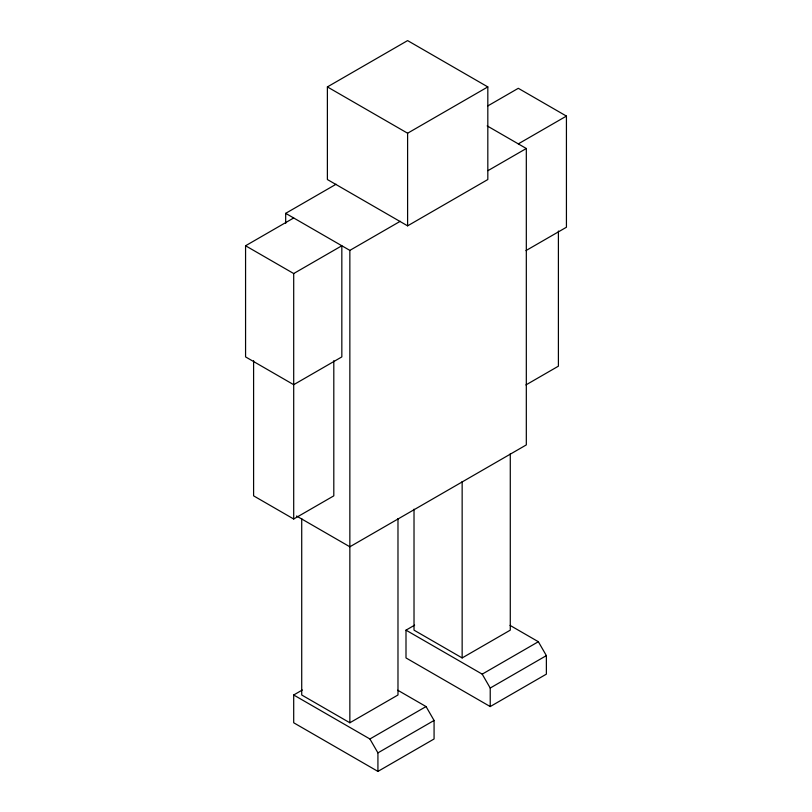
<?xml version="1.0" encoding="UTF-8"?>
<svg xmlns="http://www.w3.org/2000/svg" width="812" height="812" viewBox="0 0 812 812"><rect width="100%" height="100%" fill="white"/><g stroke="black" fill="none" stroke-linecap="round" stroke-linejoin="round"><path stroke-width="1.22" d="M327.388 86.914L407.604 40.6L487.819 86.914L487.819 179.533L407.604 225.848L327.388 179.533L327.388 86.914L407.604 133.219L487.819 86.914M285.682 223.473L285.682 213.343L336.097 184.233M245.569 245.762L293.7 273.542L341.832 245.762L341.832 356.904L293.7 384.695L245.569 356.904L245.569 245.762L293.7 217.971M487.677 105.986L518.3 88.305L566.431 116.086L566.431 227.238L525.953 250.603M518.3 143.876L566.431 116.086M285.682 213.343L349.85 250.39L400.275 221.28M487.961 170.652L526.318 148.505L526.318 444.905L349.85 546.791L296.553 516.016M253.598 360.701L253.598 495.848L293.7 519L333.803 495.848L333.803 360.701M525.892 384.949L558.402 366.171L558.402 231.024M397.748 690.22L426.056 706.562L434.075 720.457L434.075 738.981L377.925 771.4L293.7 722.771L293.7 694.991L302.338 689.997M510.048 625.382L538.356 641.724L546.374 655.619L546.374 674.143L490.225 706.562L406 657.933L406 630.153L414.638 625.159M301.719 518.563L301.719 694.991L349.85 722.771L397.981 694.991L397.981 518.563M414.018 509.175L414.018 630.153L462.15 657.933L510.281 630.153L510.281 453.725M293.7 694.991L369.907 738.981L426.056 706.562M406 630.153L482.206 674.143L538.356 641.724M377.925 771.4L377.925 752.876L434.075 720.457M490.225 706.562L490.225 688.038L546.374 655.619M487.17 125.901L526.318 148.505M482.206 674.143L490.225 688.038M369.907 738.981L377.925 752.876M462.15 481.506L462.15 657.933M407.604 133.219L407.604 225.848M349.85 250.39L349.85 722.771M293.7 273.542L293.7 519"/></g></svg>
